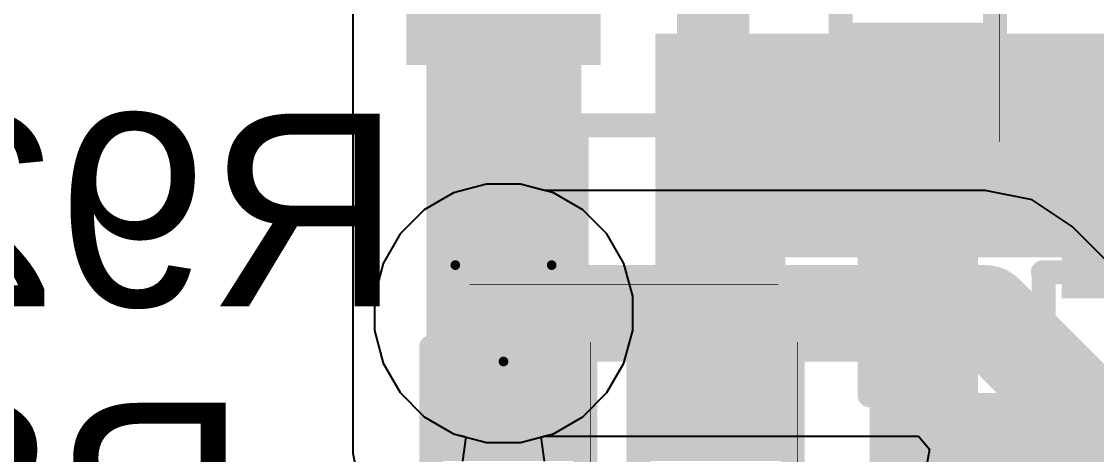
# Model space of a CAD drawing. Header units: inches. Extents: x -21 to 276, y -5 to 220.
# Drawn here: x 1.41 to 7.07, y 52.05 to 54.33 of the extents above; entities that cross this region are included whole.
import ezdxf

# ---------------------------------------------------------------- set-up
doc = ezdxf.new("R2010")
doc.units = ezdxf.units.IN
for name, color, linetype in [('Bottom Layer', 5, 'Continuous'), ('Bottom Overlay', 54, 'Continuous'), ('Bottom Paste', 16, 'Continuous'), ('Bottom Solder', 6, 'Continuous'), ('Drill Drawing', 1, 'Continuous'), ('Ground', 16, 'Continuous'), ('Power + Signal', 76, 'Continuous'), ('Top Layer', 1, 'Continuous'), ('Top Solder', 216, 'Continuous'), ('Via Holes', 16, 'Continuous')]:
    doc.layers.add(name, color=color, linetype=linetype)
doc.styles.add('Arial', font='', dxfattribs={"height": 0.2})
doc.styles.get('Arial').set_extended_font_data('Arial')

# ---------------------------------------------------------------- blocks, each defined once
blk = doc.blocks.new('R___0402_B_10')
at = {"layer": 'Bottom Layer'}
for points in [[(-0.2413, 0.3175), (-0.2413, -0.3175), (-0.6985, -0.3175), (-0.6985, 0.3175)], [(0.6985, 0.3175), (0.6985, -0.3175), (0.2413, -0.3175), (0.2413, 0.3175)]]:
    blk.add_hatch(color=5, dxfattribs=at).paths.add_polyline_path(points)
at = {"layer": 'Bottom Paste'}
for points in [[(-0.2413, 0.3175), (-0.2413, -0.3175), (-0.6985, -0.3175), (-0.6985, 0.3175)], [(0.6985, 0.3175), (0.6985, -0.3175), (0.2413, -0.3175), (0.2413, 0.3175)]]:
    blk.add_hatch(color=16, dxfattribs=at).paths.add_polyline_path(points)
at = {"layer": 'Bottom Solder'}
for points in [[(-0.1863, 0.3725), (-0.1863, -0.3725), (-0.7535, -0.3725), (-0.7535, 0.3725)], [(0.7535, 0.3725), (0.7535, -0.3725), (0.1863, -0.3725), (0.1863, 0.3725)]]:
    blk.add_hatch(color=6, dxfattribs=at).paths.add_polyline_path(points)
at = {"layer": 'Bottom Overlay'}
for points in [[(-0.7874, -0.4064, 0.127, 0.127, 0), (-0.7874, 0.4064, 0.127, 0.127, 0)], [(0.7874, 0.4064, 0.127, 0.127, 0), (-0.7874, 0.4064, 0.127, 0.127, 0)], [(0.7874, -0.4064, 0.127, 0.127, 0), (0.7874, 0.4064, 0.127, 0.127, 0)], [(0.8128, 0.4318, 0.00323, 0.00323, 0), (-0.8128, 0.4318, 0.00323, 0.00323, 0)], [(0.7874, -0.4064, 0.127, 0.127, 0), (-0.7874, -0.4064, 0.127, 0.127, 0)]]:
    blk.add_lwpolyline(points, format="xyseb", dxfattribs=at)
for points in [[(-0.8191, 0.4064, 0.0635, 0.0635, 1), (-0.7556, 0.4064, 0.0635, 0.0635, 1)], [(-0.8191, 0.4064, 0.0635, 0.0635, 1), (-0.7556, 0.4064, 0.0635, 0.0635, 1)], [(0.7556, 0.4064, 0.0635, 0.0635, 1), (0.8191, 0.4064, 0.0635, 0.0635, 1)], [(0.7556, 0.4064, 0.0635, 0.0635, 1), (0.8191, 0.4064, 0.0635, 0.0635, 1)], [(-0.8136, 0.4318, 0.00161, 0.00161, 1), (-0.812, 0.4318, 0.00161, 0.00161, 1)], [(0.812, 0.4318, 0.00161, 0.00161, 1), (0.8136, 0.4318, 0.00161, 0.00161, 1)], [(-0.8191, -0.4064, 0.0635, 0.0635, 1), (-0.7556, -0.4064, 0.0635, 0.0635, 1)], [(-0.8191, -0.4064, 0.0635, 0.0635, 1), (-0.7556, -0.4064, 0.0635, 0.0635, 1)], [(0.7556, -0.4064, 0.0635, 0.0635, 1), (0.8191, -0.4064, 0.0635, 0.0635, 1)], [(0.7556, -0.4064, 0.0635, 0.0635, 1), (0.8191, -0.4064, 0.0635, 0.0635, 1)]]:
    blk.add_lwpolyline(points, format="xyseb", close=True, dxfattribs=at)
blk = doc.blocks.new('R___0402_B_23')
at = {"layer": 'Bottom Layer'}
for points in [[(-0.2413, 0.3175), (-0.2413, -0.3175), (-0.6985, -0.3175), (-0.6985, 0.3175)], [(0.6985, 0.3175), (0.6985, -0.3175), (0.2413, -0.3175), (0.2413, 0.3175)]]:
    blk.add_hatch(color=5, dxfattribs=at).paths.add_polyline_path(points)
at = {"layer": 'Bottom Paste'}
for points in [[(-0.2413, 0.3175), (-0.2413, -0.3175), (-0.6985, -0.3175), (-0.6985, 0.3175)], [(0.6985, 0.3175), (0.6985, -0.3175), (0.2413, -0.3175), (0.2413, 0.3175)]]:
    blk.add_hatch(color=16, dxfattribs=at).paths.add_polyline_path(points)
at = {"layer": 'Bottom Solder'}
for points in [[(-0.1863, 0.3725), (-0.1863, -0.3725), (-0.7535, -0.3725), (-0.7535, 0.3725)], [(0.7535, 0.3725), (0.7535, -0.3725), (0.1863, -0.3725), (0.1863, 0.3725)]]:
    blk.add_hatch(color=6, dxfattribs=at).paths.add_polyline_path(points)
at = {"layer": 'Bottom Overlay'}
for points in [[(-0.7874, -0.4064, 0.127, 0.127, 0), (-0.7874, 0.4064, 0.127, 0.127, 0)], [(0.7874, 0.4064, 0.127, 0.127, 0), (-0.7874, 0.4064, 0.127, 0.127, 0)], [(0.7874, -0.4064, 0.127, 0.127, 0), (0.7874, 0.4064, 0.127, 0.127, 0)], [(0.8128, 0.4318, 0.00323, 0.00323, 0), (-0.8128, 0.4318, 0.00323, 0.00323, 0)], [(0.7874, -0.4064, 0.127, 0.127, 0), (-0.7874, -0.4064, 0.127, 0.127, 0)]]:
    blk.add_lwpolyline(points, format="xyseb", dxfattribs=at)
for points in [[(-0.8191, 0.4064, 0.0635, 0.0635, 1), (-0.7556, 0.4064, 0.0635, 0.0635, 1)], [(-0.8191, 0.4064, 0.0635, 0.0635, 1), (-0.7556, 0.4064, 0.0635, 0.0635, 1)], [(0.7556, 0.4064, 0.0635, 0.0635, 1), (0.8191, 0.4064, 0.0635, 0.0635, 1)], [(0.7556, 0.4064, 0.0635, 0.0635, 1), (0.8191, 0.4064, 0.0635, 0.0635, 1)], [(-0.8136, 0.4318, 0.00161, 0.00161, 1), (-0.812, 0.4318, 0.00161, 0.00161, 1)], [(0.812, 0.4318, 0.00161, 0.00161, 1), (0.8136, 0.4318, 0.00161, 0.00161, 1)], [(-0.8191, -0.4064, 0.0635, 0.0635, 1), (-0.7556, -0.4064, 0.0635, 0.0635, 1)], [(-0.8191, -0.4064, 0.0635, 0.0635, 1), (-0.7556, -0.4064, 0.0635, 0.0635, 1)], [(0.7556, -0.4064, 0.0635, 0.0635, 1), (0.8191, -0.4064, 0.0635, 0.0635, 1)], [(0.7556, -0.4064, 0.0635, 0.0635, 1), (0.8191, -0.4064, 0.0635, 0.0635, 1)]]:
    blk.add_lwpolyline(points, format="xyseb", close=True, dxfattribs=at)
blk = doc.blocks.new('R___0402_B_24')
at = {"layer": 'Bottom Layer'}
for points in [[(-0.2413, 0.3175), (-0.2413, -0.3175), (-0.6985, -0.3175), (-0.6985, 0.3175)], [(0.6985, 0.3175), (0.6985, -0.3175), (0.2413, -0.3175), (0.2413, 0.3175)]]:
    blk.add_hatch(color=5, dxfattribs=at).paths.add_polyline_path(points)
at = {"layer": 'Bottom Paste'}
for points in [[(-0.2413, 0.3175), (-0.2413, -0.3175), (-0.6985, -0.3175), (-0.6985, 0.3175)], [(0.6985, 0.3175), (0.6985, -0.3175), (0.2413, -0.3175), (0.2413, 0.3175)]]:
    blk.add_hatch(color=16, dxfattribs=at).paths.add_polyline_path(points)
at = {"layer": 'Bottom Solder'}
for points in [[(-0.1863, 0.3725), (-0.1863, -0.3725), (-0.7535, -0.3725), (-0.7535, 0.3725)], [(0.7535, 0.3725), (0.7535, -0.3725), (0.1863, -0.3725), (0.1863, 0.3725)]]:
    blk.add_hatch(color=6, dxfattribs=at).paths.add_polyline_path(points)
at = {"layer": 'Bottom Overlay'}
for points in [[(-0.7874, -0.4064, 0.127, 0.127, 0), (-0.7874, 0.4064, 0.127, 0.127, 0)], [(0.7874, 0.4064, 0.127, 0.127, 0), (-0.7874, 0.4064, 0.127, 0.127, 0)], [(0.7874, -0.4064, 0.127, 0.127, 0), (0.7874, 0.4064, 0.127, 0.127, 0)], [(0.8128, 0.4318, 0.00323, 0.00323, 0), (-0.8128, 0.4318, 0.00323, 0.00323, 0)], [(0.7874, -0.4064, 0.127, 0.127, 0), (-0.7874, -0.4064, 0.127, 0.127, 0)]]:
    blk.add_lwpolyline(points, format="xyseb", dxfattribs=at)
for points in [[(-0.8191, 0.4064, 0.0635, 0.0635, 1), (-0.7556, 0.4064, 0.0635, 0.0635, 1)], [(-0.8191, 0.4064, 0.0635, 0.0635, 1), (-0.7556, 0.4064, 0.0635, 0.0635, 1)], [(0.7556, 0.4064, 0.0635, 0.0635, 1), (0.8191, 0.4064, 0.0635, 0.0635, 1)], [(0.7556, 0.4064, 0.0635, 0.0635, 1), (0.8191, 0.4064, 0.0635, 0.0635, 1)], [(-0.8136, 0.4318, 0.00161, 0.00161, 1), (-0.812, 0.4318, 0.00161, 0.00161, 1)], [(0.812, 0.4318, 0.00161, 0.00161, 1), (0.8136, 0.4318, 0.00161, 0.00161, 1)], [(-0.8191, -0.4064, 0.0635, 0.0635, 1), (-0.7556, -0.4064, 0.0635, 0.0635, 1)], [(-0.8191, -0.4064, 0.0635, 0.0635, 1), (-0.7556, -0.4064, 0.0635, 0.0635, 1)], [(0.7556, -0.4064, 0.0635, 0.0635, 1), (0.8191, -0.4064, 0.0635, 0.0635, 1)], [(0.7556, -0.4064, 0.0635, 0.0635, 1), (0.8191, -0.4064, 0.0635, 0.0635, 1)]]:
    blk.add_lwpolyline(points, format="xyseb", close=True, dxfattribs=at)
blk = doc.blocks.new('R___0201_B_31')
at = {"layer": 'Bottom Layer'}
for points in [[(-0.41, 0.185), (-0.14, 0.185), (-0.14, -0.185), (-0.41, -0.185)], [(0.14, 0.185), (0.41, 0.185), (0.41, -0.185), (0.14, -0.185)]]:
    blk.add_hatch(color=5, dxfattribs=at).paths.add_polyline_path(points)
at = {"layer": 'Bottom Paste'}
for points in [[(-0.41, 0.185), (-0.14, 0.185), (-0.14, -0.185), (-0.41, -0.185)], [(0.14, 0.185), (0.41, 0.185), (0.41, -0.185), (0.14, -0.185)]]:
    blk.add_hatch(color=16, dxfattribs=at).paths.add_polyline_path(points)
at = {"layer": 'Bottom Solder'}
for points in [[(-0.465, 0.24), (-0.085, 0.24), (-0.085, -0.24), (-0.465, -0.24)], [(0.085, 0.24), (0.465, 0.24), (0.465, -0.24), (0.085, -0.24)]]:
    blk.add_hatch(color=6, dxfattribs=at).paths.add_polyline_path(points)
at = {"layer": 'Bottom Overlay'}
for points in [[(-0.4826, 0.254, 0.127, 0.127, 0), (0.4826, 0.254, 0.127, 0.127, 0)], [(-0.4826, 0.254, 0.127, 0.127, 0), (-0.4826, -0.254, 0.127, 0.127, 0)], [(0.4826, 0.254, 0.127, 0.127, 0), (0.4826, -0.254, 0.127, 0.127, 0)], [(-0.4826, -0.254, 0.127, 0.127, 0), (0.4826, -0.254, 0.127, 0.127, 0)]]:
    blk.add_lwpolyline(points, format="xyseb", dxfattribs=at)
for points in [[(-0.5143, 0.254, 0.0635, 0.0635, 1), (-0.4508, 0.254, 0.0635, 0.0635, 1)], [(-0.5143, 0.254, 0.0635, 0.0635, 1), (-0.4508, 0.254, 0.0635, 0.0635, 1)], [(0.4508, 0.254, 0.0635, 0.0635, 1), (0.5143, 0.254, 0.0635, 0.0635, 1)], [(0.4508, 0.254, 0.0635, 0.0635, 1), (0.5143, 0.254, 0.0635, 0.0635, 1)], [(-0.5143, -0.254, 0.0635, 0.0635, 1), (-0.4508, -0.254, 0.0635, 0.0635, 1)], [(-0.5143, -0.254, 0.0635, 0.0635, 1), (-0.4508, -0.254, 0.0635, 0.0635, 1)], [(0.4508, -0.254, 0.0635, 0.0635, 1), (0.5143, -0.254, 0.0635, 0.0635, 1)], [(0.4508, -0.254, 0.0635, 0.0635, 1), (0.5143, -0.254, 0.0635, 0.0635, 1)]]:
    blk.add_lwpolyline(points, format="xyseb", close=True, dxfattribs=at)
blk = doc.blocks.new('R___0402_B_32')
at = {"layer": 'Bottom Layer'}
for points in [[(-0.2413, 0.3175), (-0.2413, -0.3175), (-0.6985, -0.3175), (-0.6985, 0.3175)], [(0.6985, 0.3175), (0.6985, -0.3175), (0.2413, -0.3175), (0.2413, 0.3175)]]:
    blk.add_hatch(color=5, dxfattribs=at).paths.add_polyline_path(points)
at = {"layer": 'Bottom Paste'}
for points in [[(-0.2413, 0.3175), (-0.2413, -0.3175), (-0.6985, -0.3175), (-0.6985, 0.3175)], [(0.6985, 0.3175), (0.6985, -0.3175), (0.2413, -0.3175), (0.2413, 0.3175)]]:
    blk.add_hatch(color=16, dxfattribs=at).paths.add_polyline_path(points)
at = {"layer": 'Bottom Solder'}
for points in [[(-0.1863, 0.3725), (-0.1863, -0.3725), (-0.7535, -0.3725), (-0.7535, 0.3725)], [(0.7535, 0.3725), (0.7535, -0.3725), (0.1863, -0.3725), (0.1863, 0.3725)]]:
    blk.add_hatch(color=6, dxfattribs=at).paths.add_polyline_path(points)
at = {"layer": 'Bottom Overlay'}
for points in [[(-0.7874, 0.4064, 0.127, 0.127, 0), (-0.7874, -0.4064, 0.127, 0.127, 0)], [(0.7874, 0.4064, 0.127, 0.127, 0), (-0.7874, 0.4064, 0.127, 0.127, 0)], [(0.7874, 0.4064, 0.127, 0.127, 0), (0.7874, -0.4064, 0.127, 0.127, 0)], [(0.8128, 0.4318, 0.00323, 0.00323, 0), (-0.8128, 0.4318, 0.00323, 0.00323, 0)], [(0.7874, -0.4064, 0.127, 0.127, 0), (-0.7874, -0.4064, 0.127, 0.127, 0)]]:
    blk.add_lwpolyline(points, format="xyseb", dxfattribs=at)
for points in [[(-0.8191, 0.4064, 0.0635, 0.0635, 1), (-0.7556, 0.4064, 0.0635, 0.0635, 1)], [(-0.8191, 0.4064, 0.0635, 0.0635, 1), (-0.7556, 0.4064, 0.0635, 0.0635, 1)], [(0.7556, 0.4064, 0.0635, 0.0635, 1), (0.8191, 0.4064, 0.0635, 0.0635, 1)], [(0.7556, 0.4064, 0.0635, 0.0635, 1), (0.8191, 0.4064, 0.0635, 0.0635, 1)], [(-0.8136, 0.4318, 0.00161, 0.00161, 1), (-0.812, 0.4318, 0.00161, 0.00161, 1)], [(0.812, 0.4318, 0.00161, 0.00161, 1), (0.8136, 0.4318, 0.00161, 0.00161, 1)], [(-0.8191, -0.4064, 0.0635, 0.0635, 1), (-0.7556, -0.4064, 0.0635, 0.0635, 1)], [(-0.8191, -0.4064, 0.0635, 0.0635, 1), (-0.7556, -0.4064, 0.0635, 0.0635, 1)], [(0.7556, -0.4064, 0.0635, 0.0635, 1), (0.8191, -0.4064, 0.0635, 0.0635, 1)], [(0.7556, -0.4064, 0.0635, 0.0635, 1), (0.8191, -0.4064, 0.0635, 0.0635, 1)]]:
    blk.add_lwpolyline(points, format="xyseb", close=True, dxfattribs=at)
blk = doc.blocks.new('____23_B_38')
at = {"layer": 'Bottom Layer'}
for points in [[(-1.36, 1.46), (-0.54, 1.46), (-0.54, 0.54), (-1.36, 0.54)], [(0.54, 1.46), (1.36, 1.46), (1.36, 0.54), (0.54, 0.54)], [(-0.41, -0.54), (0.41, -0.54), (0.41, -1.46), (-0.41, -1.46)]]:
    blk.add_hatch(color=5, dxfattribs=at).paths.add_polyline_path(points)
at = {"layer": 'Bottom Paste'}
for points in [[(-1.36, 1.46), (-0.54, 1.46), (-0.54, 0.54), (-1.36, 0.54)], [(0.54, 1.46), (1.36, 1.46), (1.36, 0.54), (0.54, 0.54)], [(-0.41, -0.54), (0.41, -0.54), (0.41, -1.46), (-0.41, -1.46)]]:
    blk.add_hatch(color=16, dxfattribs=at).paths.add_polyline_path(points)
at = {"layer": 'Bottom Solder'}
for points in [[(-1.4616, 1.5616), (-0.4384, 1.5616), (-0.4384, 0.4384), (-1.4616, 0.4384)], [(0.4384, 1.5616), (1.4616, 1.5616), (1.4616, 0.4384), (0.4384, 0.4384)], [(-0.5116, -0.4384), (0.5116, -0.4384), (0.5116, -1.5616), (-0.5116, -1.5616)]]:
    blk.add_hatch(color=6, dxfattribs=at).paths.add_polyline_path(points)
at = {"layer": 'Bottom Overlay'}
for points in [[(-0.3302, 0.7874, 0.127, 0.127, 0), (0.3302, 0.7874, 0.127, 0.127, 0)], [(-1.5494, -0.8128, 0.127, 0.127, 0), (-1.5494, 0.5842, 0.127, 0.127, 0)], [(1.5494, -0.8128, 0.127, 0.127, 0), (1.5494, 0.5842, 0.127, 0.127, 0)], [(-1.5494, -0.8128, 0.127, 0.127, 0), (-0.5588, -0.8128, 0.127, 0.127, 0)], [(0.5588, -0.8128, 0.127, 0.127, 0), (1.5494, -0.8128, 0.127, 0.127, 0)]]:
    blk.add_lwpolyline(points, format="xyseb", dxfattribs=at)
for points in [[(-0.3619, 0.7874, 0.0635, 0.0635, 1), (-0.2984, 0.7874, 0.0635, 0.0635, 1)], [(0.2984, 0.7874, 0.0635, 0.0635, 1), (0.3619, 0.7874, 0.0635, 0.0635, 1)], [(-1.5812, 0.5842, 0.0635, 0.0635, 1), (-1.5176, 0.5842, 0.0635, 0.0635, 1)], [(1.5176, 0.5842, 0.0635, 0.0635, 1), (1.5812, 0.5842, 0.0635, 0.0635, 1)], [(-1.5812, -0.8128, 0.0635, 0.0635, 1), (-1.5176, -0.8128, 0.0635, 0.0635, 1)], [(-1.5812, -0.8128, 0.0635, 0.0635, 1), (-1.5176, -0.8128, 0.0635, 0.0635, 1)], [(-0.5905, -0.8128, 0.0635, 0.0635, 1), (-0.5271, -0.8128, 0.0635, 0.0635, 1)], [(0.5271, -0.8128, 0.0635, 0.0635, 1), (0.5905, -0.8128, 0.0635, 0.0635, 1)], [(1.5176, -0.8128, 0.0635, 0.0635, 1), (1.5812, -0.8128, 0.0635, 0.0635, 1)], [(1.5176, -0.8128, 0.0635, 0.0635, 1), (1.5812, -0.8128, 0.0635, 0.0635, 1)]]:
    blk.add_lwpolyline(points, format="xyseb", close=True, dxfattribs=at)
blk = doc.blocks.new('SOD_523F_B_43')
at = {"layer": 'Bottom Layer'}
for points in [[(-1.4, 0.26), (-0.6, 0.26), (-0.6, -0.26), (-1.4, -0.26)], [(0.6, 0.26), (1.4, 0.26), (1.4, -0.26), (0.6, -0.26)]]:
    blk.add_hatch(color=5, dxfattribs=at).paths.add_polyline_path(points)
at = {"layer": 'Bottom Overlay'}
for points in [[(0.731, 0.3301), (1.7724, 0.3301), (1.7724, 0.5079), (0.731, 0.5079)], [(1.493, -0.3557), (1.7724, -0.3557), (1.7724, 0.3809), (1.493, 0.3809)], [(0.731, -0.5081), (1.7724, -0.5081), (1.7724, -0.3303), (0.731, -0.3303)]]:
    blk.add_hatch(color=54, dxfattribs=at).paths.add_polyline_path(points)
at = {"layer": 'Bottom Paste'}
for points in [[(-1.4, 0.26), (-0.6, 0.26), (-0.6, -0.26), (-1.4, -0.26)], [(0.6, 0.26), (1.4, 0.26), (1.4, -0.26), (0.6, -0.26)]]:
    blk.add_hatch(color=16, dxfattribs=at).paths.add_polyline_path(points)
at = {"layer": 'Bottom Solder'}
for points in [[(-1.5016, 0.3616), (-0.4984, 0.3616), (-0.4984, -0.3616), (-1.5016, -0.3616)], [(0.4984, 0.3616), (1.5016, 0.3616), (1.5016, -0.3616), (0.4984, -0.3616)]]:
    blk.add_hatch(color=6, dxfattribs=at).paths.add_polyline_path(points)
at = {"layer": 'Bottom Overlay'}
for points in [[(-0.635, 0.3772, 0.127, 0.127, 0), (-0.635, 0.4572, 0.127, 0.127, 0)], [(0.7366, 0.4572, 0.127, 0.127, 0), (-0.635, 0.4572, 0.127, 0.127, 0)], [(-0.635, -0.461, 0.127, 0.127, 0), (-0.635, -0.381, 0.127, 0.127, 0)], [(0.7366, -0.4572, 0.127, 0.127, 0), (-0.635, -0.4572, 0.127, 0.127, 0)]]:
    blk.add_lwpolyline(points, format="xyseb", dxfattribs=at)
for points in [[(-0.6667, 0.4572, 0.0635, 0.0635, 1), (-0.6032, 0.4572, 0.0635, 0.0635, 1)], [(-0.6667, 0.4572, 0.0635, 0.0635, 1), (-0.6032, 0.4572, 0.0635, 0.0635, 1)], [(0.7048, 0.4572, 0.0635, 0.0635, 1), (0.7683, 0.4572, 0.0635, 0.0635, 1)], [(-0.6667, 0.3772, 0.0635, 0.0635, 1), (-0.6032, 0.3772, 0.0635, 0.0635, 1)], [(-0.6667, -0.381, 0.0635, 0.0635, 1), (-0.6032, -0.381, 0.0635, 0.0635, 1)], [(-0.6667, -0.4572, 0.0635, 0.0635, 1), (-0.6032, -0.4572, 0.0635, 0.0635, 1)], [(0.7048, -0.4572, 0.0635, 0.0635, 1), (0.7683, -0.4572, 0.0635, 0.0635, 1)], [(-0.6667, -0.461, 0.0635, 0.0635, 1), (-0.6032, -0.461, 0.0635, 0.0635, 1)]]:
    blk.add_lwpolyline(points, format="xyseb", close=True, dxfattribs=at)

msp = doc.modelspace()

# ---------------------------------------------------------------- hatches: boundary and pattern name
at = {"layer": 'Bottom Layer'}
for points in [[(3.5408, 52.0592), (4.1123, 52.0592), (4.1123, 55.126), (3.5408, 55.126)], [(3.5408, 52.0592), (4.3572, 52.0592), (4.3572, 54.9043), (3.5408, 54.9043)], [(4.7473, 52.0719), (5.3315, 52.0719), (5.3315, 54.269), (4.7473, 54.269)], [(4.9226, 53.0904), (8.6676, 53.0904), (8.6676, 54.269), (4.9226, 54.269)], [(4.7473, 52.0592), (5.3851, 52.0592), (5.3851, 53.2482), (4.7473, 53.2482)], [(5.8776, 50.9767), (8.6718, 50.9767), (8.6718, 52.3767), (5.8776, 52.3767)]]:
    msp.add_hatch(color=5, dxfattribs=at).paths.add_polyline_path(points)
h = msp.add_hatch(color=5, dxfattribs=at)
edge = h.paths.add_edge_path()
edge.add_arc((3.9473, 52.7958), 0.3, 0, 360)
at = {"layer": 'Bottom Solder'}
h = msp.add_hatch(color=6, dxfattribs=at)
edge = h.paths.add_edge_path()
edge.add_arc((3.9473, 52.7958), 0.4016, 0, 360)
at = {"layer": 'Ground'}
h = msp.add_hatch(color=16, dxfattribs=at)
edge = h.paths.add_edge_path()
edge.add_arc((3.9473, 52.7958), 0.3, 0, 360)
at = {"layer": 'Power + Signal'}
h = msp.add_hatch(color=76, dxfattribs=at)
edge = h.paths.add_edge_path()
edge.add_arc((3.9473, 52.7958), 0.3, 0, 360)
at = {"layer": 'Top Layer'}
h = msp.add_hatch(color=1, dxfattribs=at)
edge = h.paths.add_edge_path()
edge.add_arc((3.9473, 52.7958), 0.3, 0, 360)
at = {"layer": 'Top Solder'}
h = msp.add_hatch(color=216, dxfattribs=at)
edge = h.paths.add_edge_path()
edge.add_arc((3.9473, 52.7958), 0.4016, 0, 360)
at = {"layer": 'Via Holes'}
h = msp.add_hatch(color=7, dxfattribs=at)
edge = h.paths.add_edge_path()
edge.add_arc((3.9473, 52.7958), 0.15, 0, 360)

# ---------------------------------------------------------------- linework, layer by layer
at = {"layer": 'Bottom Layer'}
for p, q in [((3.1523, 54.9043), (3.1523, 52.0592)), ((3.1523, 52.0592), (3.1819, 51.9105))]:
    msp.add_line(p, q, dxfattribs=at)
for points in [[(5.0521, 53.38, 0.381, 0.381, 0), (5.0521, 55.0512, 0.381, 0.381, 0)], [(6.1623, 54.0209, 0.381, 0.381, 0), (6.2267, 54.0581, 0.381, 0.381, 0)], [(6.2267, 54.0785, 0.381, 0.381, 0), (6.7951, 53.6797, 0.381, 0.381, 0)], [(6.2267, 54.0581, 0.381, 0.381, 0), (6.2267, 54.0785, 0.381, 0.381, 0)], [(5.0521, 53.38, 0.381, 0.381, 0), (6.1623, 54.0209, 0.381, 0.381, 0)], [(4.9378, 52.745, 0.381, 0.381, 0), (5.0648, 52.618, 0.381, 0.381, 0)], [(6.1316, 51.9105, 0.254, 0.254, 0), (6.1316, 52.5716, 0.254, 0.254, 0)]]:
    msp.add_lwpolyline(points, format="xyseb", dxfattribs=at)
for points in [[(6.1314, 54.0785, 0.1905, 0.1905, 1), (6.3219, 54.0785, 0.1905, 0.1905, 1)], [(6.1314, 54.0785, 0.1905, 0.1905, 1), (6.3219, 54.0785, 0.1905, 0.1905, 1)], [(6.1314, 54.0581, 0.1905, 0.1905, 1), (6.3219, 54.0581, 0.1905, 0.1905, 1)], [(6.1314, 54.0581, 0.1905, 0.1905, 1), (6.3219, 54.0581, 0.1905, 0.1905, 1)], [(6.0671, 54.0209, 0.1905, 0.1905, 1), (6.2576, 54.0209, 0.1905, 0.1905, 1)], [(6.0671, 54.0209, 0.1905, 0.1905, 1), (6.2576, 54.0209, 0.1905, 0.1905, 1)], [(6.6998, 53.6797, 0.1905, 0.1905, 1), (6.8903, 53.6797, 0.1905, 0.1905, 1)], [(4.9568, 53.38, 0.1905, 0.1905, 1), (5.1473, 53.38, 0.1905, 0.1905, 1)], [(4.9568, 53.38, 0.1905, 0.1905, 1), (5.1473, 53.38, 0.1905, 0.1905, 1)], [(4.8425, 52.745, 0.1905, 0.1905, 1), (5.033, 52.745, 0.1905, 0.1905, 1)], [(4.9695, 52.618, 0.1905, 0.1905, 1), (5.16, 52.618, 0.1905, 0.1905, 1)], [(6.0681, 52.5716, 0.127, 0.127, 1), (6.1951, 52.5716, 0.127, 0.127, 1)]]:
    msp.add_lwpolyline(points, format="xyseb", close=True, dxfattribs=at)
at = {"layer": 'Bottom Overlay'}
msp.add_lwpolyline([(6.03, 50.4366, 0.127, 0.127, 0), (6.03, 52.364, 0.127, 0.127, 0)], format="xyseb", dxfattribs=at)
msp.add_lwpolyline([(5.9982, 52.364, 0.0635, 0.0635, 1), (6.0617, 52.364, 0.0635, 0.0635, 1)], format="xyseb", close=True, dxfattribs=at)
at = {"layer": 'Drill Drawing'}
for points in [[(3.6933, 53.0498, 0.0508, 0.0508, 0), (4.2013, 53.0498, 0.0508, 0.0508, 0)], [(3.6933, 53.0498, 0.0508, 0.0508, 0), (3.9473, 52.5418, 0.0508, 0.0508, 0)], [(3.9473, 52.5418, 0.0508, 0.0508, 0), (4.2013, 53.0498, 0.0508, 0.0508, 0)]]:
    msp.add_lwpolyline(points, format="xyseb", dxfattribs=at)
for points in [[(3.6806, 53.0498, 0.0254, 0.0254, 1), (3.706, 53.0498, 0.0254, 0.0254, 1)], [(3.6806, 53.0498, 0.0254, 0.0254, 1), (3.706, 53.0498, 0.0254, 0.0254, 1)], [(4.1886, 53.0498, 0.0254, 0.0254, 1), (4.214, 53.0498, 0.0254, 0.0254, 1)], [(4.1886, 53.0498, 0.0254, 0.0254, 1), (4.214, 53.0498, 0.0254, 0.0254, 1)], [(3.9346, 52.5418, 0.0254, 0.0254, 1), (3.96, 52.5418, 0.0254, 0.0254, 1)], [(3.9346, 52.5418, 0.0254, 0.0254, 1), (3.96, 52.5418, 0.0254, 0.0254, 1)]]:
    msp.add_lwpolyline(points, format="xyseb", close=True, dxfattribs=at)
at = {"layer": 'Ground'}
for p, q in [((3.8576, 53.4768), (3.6844, 53.4304)), ((4.0369, 53.4768), (3.8576, 53.4768)), ((4.2101, 53.4304), (4.0369, 53.4768)), ((3.6844, 53.4304), (3.5291, 53.3407)), ((4.3654, 53.3407), (4.2101, 53.4304)), ((3.5291, 53.3407), (3.4023, 53.2139)), ((4.4922, 53.2139), (4.3654, 53.3407)), ((3.4023, 53.2139), (3.3127, 53.0587)), ((4.5819, 53.0587), (4.4922, 53.2139)), ((3.3127, 53.0587), (3.2663, 52.8855)), ((4.6283, 52.8855), (4.5819, 53.0587)), ((3.2663, 52.8855), (3.2663, 52.7061)), ((4.6283, 52.7061), (4.6283, 52.8855)), ((3.2663, 52.7061), (3.3127, 52.5329)), ((4.5819, 52.5329), (4.6283, 52.7061)), ((3.3127, 52.5329), (3.4023, 52.3777)), ((4.4922, 52.3777), (4.5819, 52.5329)), ((3.4023, 52.3777), (3.5291, 52.2509)), ((4.3654, 52.2509), (4.4922, 52.3777)), ((3.5291, 52.2509), (3.6844, 52.1612)), ((4.2101, 52.1612), (4.3654, 52.2509)), ((3.6844, 52.1612), (3.8576, 52.1148)), ((4.0369, 52.1148), (4.2101, 52.1612)), ((3.8576, 52.1148), (4.0369, 52.1148))]:
    msp.add_line(p, q, dxfattribs=at)
at = {"layer": 'Power + Signal'}
for p, q in [((3.8576, 53.4768), (3.6844, 53.4304)), ((4.0369, 53.4768), (3.8576, 53.4768)), ((4.1622, 53.4432), (4.0369, 53.4768)), ((3.6844, 53.4304), (3.5291, 53.3407)), ((6.4872, 53.4432), (4.1622, 53.4432)), ((6.7349, 53.394), (6.4872, 53.4432)), ((6.945, 53.2536), (6.7349, 53.394)), ((3.5291, 53.3407), (3.4023, 53.2139)), ((7.9265, 52.2721), (6.945, 53.2536)), ((3.4023, 53.2139), (3.3127, 53.0587)), ((3.3127, 53.0587), (3.2663, 52.8855)), ((3.2663, 52.8855), (3.2663, 52.7061)), ((3.2663, 52.7061), (3.3127, 52.5329)), ((3.3127, 52.5329), (3.4023, 52.3777)), ((3.4023, 52.3777), (3.5291, 52.2509)), ((3.5291, 52.2509), (3.6844, 52.1612)), ((3.6844, 52.1612), (3.8576, 52.1148)), ((4.0369, 52.1148), (4.1622, 52.1484)), ((4.1622, 52.1484), (6.1359, 52.1484)), ((6.1359, 52.1484), (6.1933, 52.0796)), ((3.8576, 52.1148), (4.0369, 52.1148)), ((6.1933, 52.0796), (6.1662, 51.9326))]:
    msp.add_line(p, q, dxfattribs=at)
for points in [[(3.9473, 52.7958, 0.508, 0.508, 0), (6.4872, 52.7958, 0.508, 0.508, 0)], [(6.4872, 52.7958, 0.508, 0.508, 0), (7.5461, 51.7369, 0.508, 0.508, 0)]]:
    msp.add_lwpolyline(points, format="xyseb", dxfattribs=at)
for points in [[(3.8203, 52.7958, 0.254, 0.254, 1), (4.0743, 52.7958, 0.254, 0.254, 1)], [(6.3602, 52.7958, 0.254, 0.254, 1), (6.6142, 52.7958, 0.254, 0.254, 1)], [(6.3602, 52.7958, 0.254, 0.254, 1), (6.6142, 52.7958, 0.254, 0.254, 1)]]:
    msp.add_lwpolyline(points, format="xyseb", close=True, dxfattribs=at)
at = {"layer": 'Top Layer'}
for p, q in [((3.8576, 53.4768), (3.6844, 53.4304)), ((4.0369, 53.4768), (3.8576, 53.4768)), ((4.2101, 53.4304), (4.0369, 53.4768)), ((3.6844, 53.4304), (3.5291, 53.3407)), ((4.3654, 53.3407), (4.2101, 53.4304)), ((3.5291, 53.3407), (3.4023, 53.2139)), ((4.4922, 53.2139), (4.3654, 53.3407)), ((3.4023, 53.2139), (3.3127, 53.0587)), ((4.5819, 53.0587), (4.4922, 53.2139)), ((3.3127, 53.0587), (3.2663, 52.8855)), ((4.6283, 52.8855), (4.5819, 53.0587)), ((3.2663, 52.8855), (3.2663, 52.7061)), ((4.6283, 52.7061), (4.6283, 52.8855)), ((3.2663, 52.7061), (3.3127, 52.5329)), ((4.5819, 52.5329), (4.6283, 52.7061)), ((3.3127, 52.5329), (3.4023, 52.3777)), ((4.4922, 52.3777), (4.5819, 52.5329)), ((3.4023, 52.3777), (3.5291, 52.2509)), ((4.3654, 52.2509), (4.4922, 52.3777)), ((3.5291, 52.2509), (3.6844, 52.1612)), ((4.2101, 52.1612), (4.3654, 52.2509)), ((3.6844, 52.1612), (3.7479, 52.1442)), ((3.7479, 52.1442), (3.7312, 52.0172)), ((4.1466, 52.1442), (4.2101, 52.1612)), ((4.1634, 52.0172), (4.1466, 52.1442))]:
    msp.add_line(p, q, dxfattribs=at)

# ---------------------------------------------------------------- block references
msp.add_blockref('____23_B_38', (3.9472, 55.666))
for name, p, rotation in [('R___0402_B_10', (6.1316, 54.5136), 270), ('R___0402_B_32', (4.5822, 53.38), 180), ('SOD_523F_B_43', (7.2522, 52.3767), 270), ('R___0201_B_31', (6.1316, 52.8466), 90), ('R___0402_B_24', (3.9726, 51.8306), 270), ('R___0402_B_23', (5.0648, 51.8306), 270)]:
    msp.add_blockref(name, p, dxfattribs=dict(rotation=rotation))

# ---------------------------------------------------------------- texts
at = {"layer": 'Bottom Overlay', "style": 'Arial', "text_generation_flag": 2}
for s, p in [('R92', (3.4116, 52.8322)), ('R88', (2.5988, 51.3082))]:
    msp.add_text(s, height=1.016, dxfattribs=at).set_placement(p)

doc.saveas('drawing.dxf')
